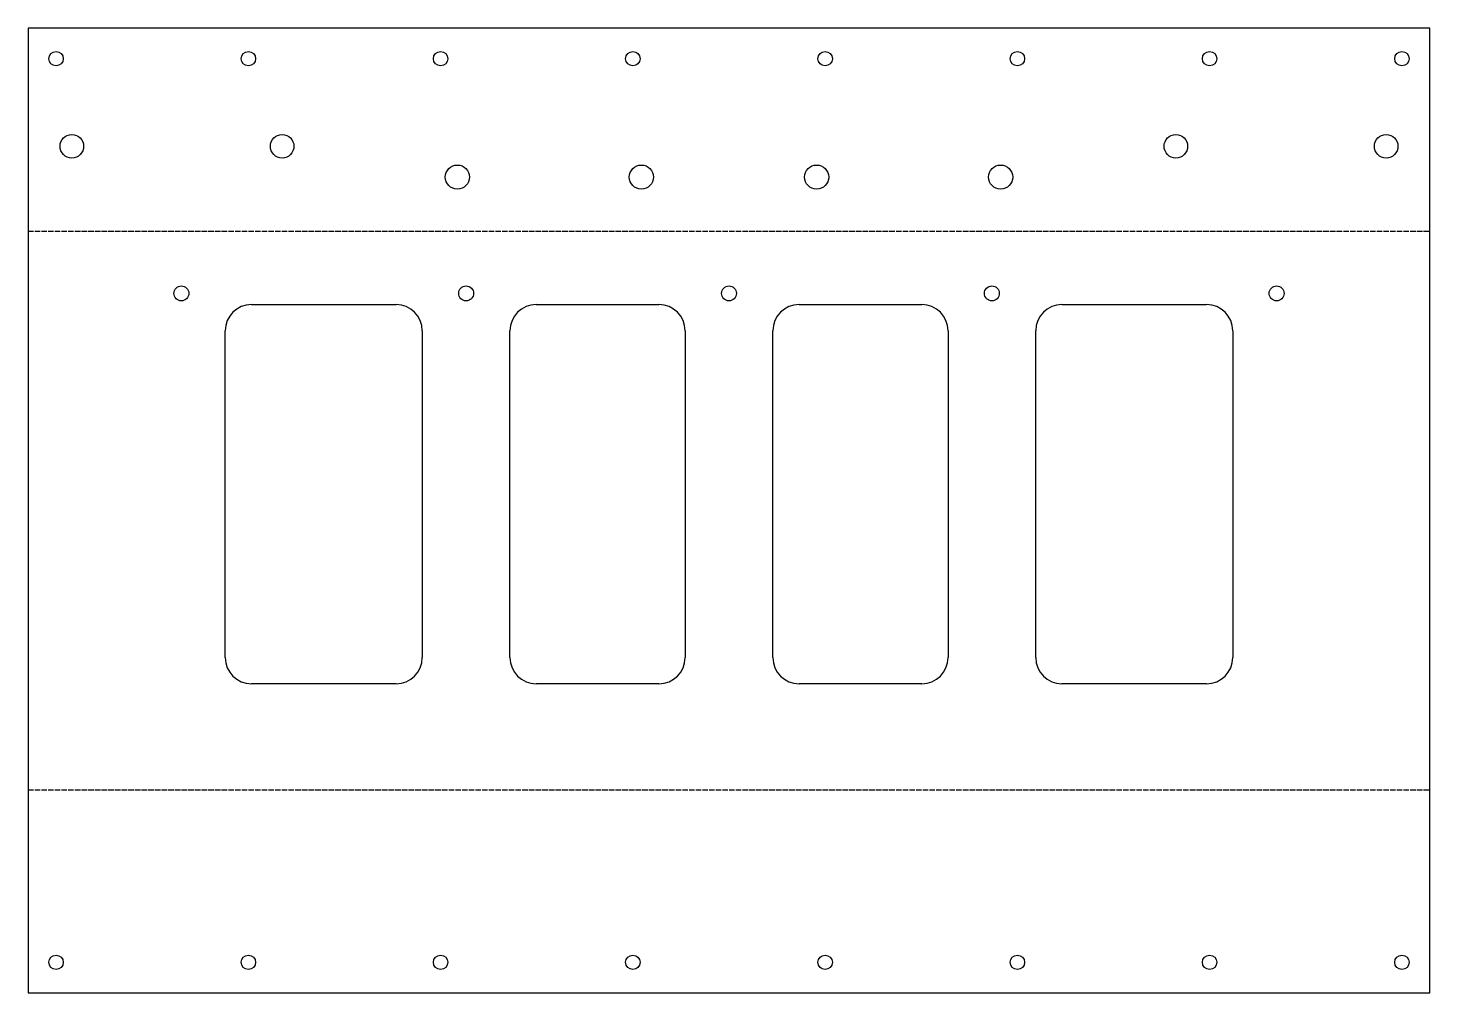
# Model space of a CAD drawing. Header units: millimetres. Extents: x 0 to 320, y -45 to 176.
import ezdxf

# ---------------------------------------------------------------- set-up
doc = ezdxf.new("R2010")
doc.units = ezdxf.units.MM
doc.linetypes.add('DASHED', pattern=[1.524, 1.27, -0.254])
doc.layers.add('BEND', color=1, linetype='DASHED')

msp = doc.modelspace()

# ---------------------------------------------------------------- linework, layer by layer
at = {"layer": 'BEND', "linetype": 'DASHED'}
for p, q in [((0, 129.34), (320, 129.34)), ((0, 1.8), (320, 1.8))]:
    msp.add_line(p, q, dxfattribs=at)
at = {"layer": 'CUT'}
for p, q in [((0, 175.75), (0, -44.61)), ((320, 175.75), (0, 175.75)), ((320, -44.61), (320, 175.75)), ((51, 112.6), (84, 112.6)), ((116, 112.6), (144, 112.6)), ((176, 112.6), (204, 112.6)), ((236, 112.6), (269, 112.6)), ((45, 32), (45, 106.6)), ((90, 106.6), (90, 32)), ((110, 32), (110, 106.6)), ((150, 106.6), (150, 32)), ((170, 32), (170, 106.6)), ((210, 106.6), (210, 32)), ((230, 32), (230, 106.6)), ((275, 106.6), (275, 32)), ((84, 26), (51, 26)), ((144, 26), (116, 26)), ((204, 26), (176, 26)), ((269, 26), (236, 26)), ((0, -44.61), (320, -44.61))]:
    msp.add_line(p, q, dxfattribs=at)
for centre, radius in [((6.4, 168.75), 1.65), ((50.29, 168.75), 1.65), ((94.17, 168.75), 1.65), ((138.06, 168.75), 1.65), ((181.94, 168.75), 1.65), ((225.83, 168.75), 1.65), ((269.71, 168.75), 1.65), ((313.6, 168.75), 1.65), ((10, 148.75), 2.69), ((58, 148.75), 2.69), ((262, 148.75), 2.69), ((310, 148.75), 2.69), ((98, 141.71), 2.75), ((140, 141.71), 2.75), ((180, 141.71), 2.75), ((222, 141.71), 2.75), ((35, 115.14), 1.7), ((100, 115.14), 1.7), ((160, 115.14), 1.7), ((220, 115.14), 1.7), ((285, 115.14), 1.7), ((6.4, -37.61), 1.65), ((50.29, -37.61), 1.65), ((94.17, -37.61), 1.65), ((138.06, -37.61), 1.65), ((181.94, -37.61), 1.65), ((225.83, -37.61), 1.65), ((269.71, -37.61), 1.65), ((313.6, -37.61), 1.65)]:
    msp.add_circle(centre, radius, dxfattribs=at)
for centre, start, end in [((51, 106.6), 90, 180), ((84, 106.6), 0, 90), ((116, 106.6), 90, 180), ((144, 106.6), 0, 90), ((176, 106.6), 90, 180), ((204, 106.6), 0, 90), ((236, 106.6), 90, 180), ((269, 106.6), 0, 90), ((51, 32), 180, 270), ((84, 32), -90, 0), ((116, 32), 180, 270), ((144, 32), -90, 0), ((176, 32), 180, 270), ((204, 32), -90, 0), ((236, 32), 180, 270), ((269, 32), -90, 0)]:
    msp.add_arc(centre, 6, start, end, dxfattribs=at)

doc.saveas('drawing.dxf')
